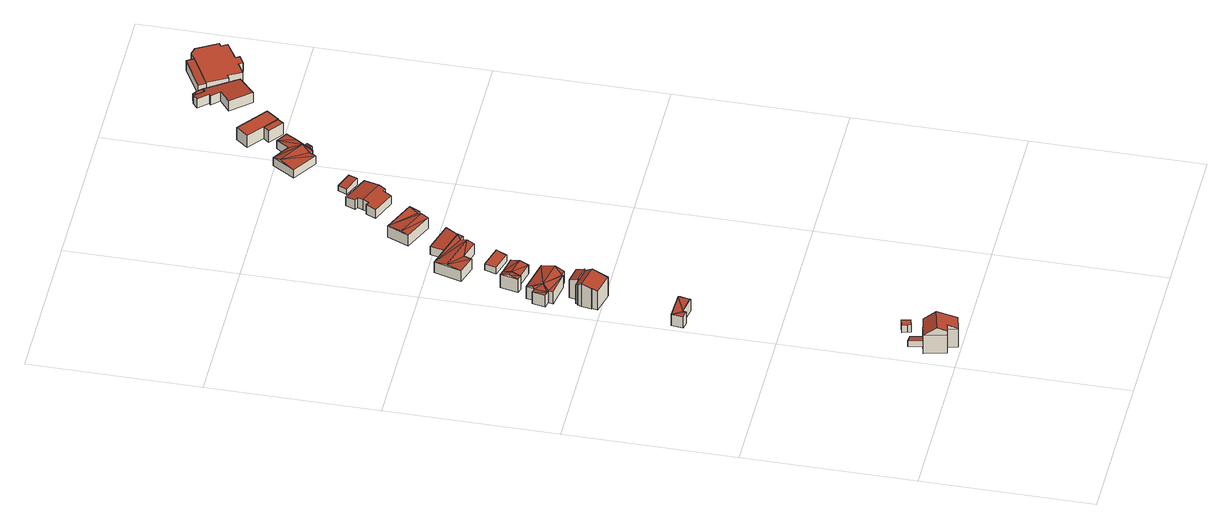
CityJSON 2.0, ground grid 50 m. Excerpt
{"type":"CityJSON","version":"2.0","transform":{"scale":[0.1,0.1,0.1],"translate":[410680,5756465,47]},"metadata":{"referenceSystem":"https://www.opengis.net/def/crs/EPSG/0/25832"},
"CityObjects":{
"building1":{"type":"Building","attributes":{"Gemeindeschluessel":"05515000","Geometrietyp2DReferenz":"3000","function":"31001_1310","roofType":"2100","measuredHeight":2.14},"geometry":[{"type":"Solid","lod":"2","boundaries":[[[[0,1,2,3]],[[4,5,1,0]],[[6,7,5,4]],[[8,9,7,6]],[[3,2,9,8]],[[6,4,0,3,8]],[[1,5,7,9,2]]]],"semantics":{"surfaces":[{"type":"WallSurface"},{"type":"RoofSurface"},{"type":"GroundSurface"}],"values":[[0,0,0,0,0,1,2]]}}]},
"building2":{"type":"Building","attributes":{"Gemeindeschluessel":"05515000","Geometrietyp2DReferenz":"3000","function":"31001_1310","roofType":"5000","measuredHeight":9.01},"address":[{"country":"Germany","locality":"Münster","thoroughfareNumber":"64a","thoroughfareName":"Laerer Werseufer"}],"geometry":[{"type":"Solid","lod":"2","boundaries":[[[[10,11,12,13]],[[14,15,11,10]],[[16,17,15,14]],[[18,19,17,16]],[[20,21,19,18]],[[22,23,21,20]],[[24,25,23,22]],[[26,27,25,24]],[[13,12,27,26]],[[28,29,30,31,32,33]],[[34,35,26,24,22,30,29]],[[35,13,26]],[[35,34,10,13]],[[34,29,28,14,10]],[[32,31,20,18]],[[33,32,18,16]],[[31,30,22,20]],[[28,33,16,14]],[[11,15,17,19,21,23,25,27,12]]]],"semantics":{"surfaces":[{"type":"WallSurface"},{"type":"RoofSurface"},{"type":"GroundSurface"}],"values":[[0,0,0,0,0,0,0,0,0,1,1,0,0,0,0,0,0,0,2]]}}]},
"building3":{"type":"Building","attributes":{"Gemeindeschluessel":"05515000","Geometrietyp2DReferenz":"3000","function":"31001_2500","roofType":"1000","measuredHeight":2.51},"address":[{"country":"Germany","locality":"Münster","thoroughfareNumber":"64b","thoroughfareName":"Laerer Werseufer"}],"geometry":[{"type":"Solid","lod":"2","boundaries":[[[[36,37,38,39]],[[40,41,37,36]],[[42,43,41,40]],[[44,45,43,42]],[[39,38,45,44]],[[42,40,36,39,44]],[[37,41,43,45,38]]]],"semantics":{"surfaces":[{"type":"WallSurface"},{"type":"RoofSurface"},{"type":"GroundSurface"}],"values":[[0,0,0,0,0,1,2]]}}]},
"building4":{"type":"Building","attributes":{"Gemeindeschluessel":"05515000","Geometrietyp2DReferenz":"3000","function":"51009_1611","roofType":"5000","measuredHeight":4.94},"geometry":[{"type":"Solid","lod":"2","boundaries":[[[[46,47,48,49]],[[50,51,47,46]],[[52,53,51,50]],[[54,55,53,52]],[[56,57,55,54]],[[49,48,57,56]],[[52,50,58]],[[58,59,52]],[[54,59,58]],[[54,58,46]],[[56,54,46]],[[46,49,56]],[[46,58,50]],[[52,59,54]],[[47,51,53,55,57,48]]]],"semantics":{"surfaces":[{"type":"WallSurface"},{"type":"RoofSurface"},{"type":"GroundSurface"}],"values":[[0,0,0,0,0,0,1,1,1,1,1,1,0,0,2]]}}]},
"building5":{"type":"Building","attributes":{"Gemeindeschluessel":"05515000","Geometrietyp2DReferenz":"3000","function":"31001_1310"},"address":[{"country":"Germany","locality":"Münster","thoroughfareNumber":"74","thoroughfareName":"Laerer Werseufer"}],"children":["building5-1","building5-2"]},
"building5-1":{"type":"BuildingPart","attributes":{"roofType":"2100","measuredHeight":7.19},"parents":["building5"],"geometry":[{"type":"Solid","lod":"2","boundaries":[[[[60,61,62,63,64]],[[65,66,67,68,69]],[[64,63,66,65]],[[69,60,64,65]],[[62,67,66,63]],[[61,60,69,68]],[[67,62,61,68]]]],"semantics":{"surfaces":[{"type":"WallSurface"},{"type":"RoofSurface"},{"type":"GroundSurface"},{"type":"ClosureSurface"}],"values":[[0,0,0,1,2,0,3]]}}]},
"building5-2":{"type":"BuildingPart","attributes":{"roofType":"3100","measuredHeight":7.97},"parents":["building5"],"geometry":[{"type":"Solid","lod":"2","boundaries":[[[[68,67,70,71]],[[72,73,62,61]],[[74,75,73,72]],[[76,77,75,74]],[[78,79,77,76]],[[80,81,79,78]],[[82,83,81,80]],[[84,85,83,82]],[[86,87,85,84]],[[71,70,87,86]],[[80,78,76,74,72,82]],[[61,68,71,86,84,82,72]],[[67,62,73,75,77,79,81,83,85,87,70]],[[62,67,68,61]]]],"semantics":{"surfaces":[{"type":"WallSurface"},{"type":"RoofSurface"},{"type":"GroundSurface"},{"type":"ClosureSurface"}],"values":[[0,0,0,0,0,0,0,0,0,0,1,1,2,3]]}}]},
"building6":{"type":"Building","attributes":{"Gemeindeschluessel":"05515000","Geometrietyp2DReferenz":"3000","function":"31001_1310","roofType":"5000","measuredHeight":5.29},"address":[{"country":"Germany","locality":"Münster","thoroughfareNumber":"76","thoroughfareName":"Laerer Werseufer"}],"geometry":[{"type":"Solid","lod":"2","boundaries":[[[[88,89,90,91]],[[92,93,89,88]],[[94,95,93,92]],[[96,97,95,94]],[[98,99,97,96]],[[100,101,99,98]],[[102,103,101,100]],[[104,105,103,102]],[[106,107,105,104]],[[91,90,107,106]],[[108,109,98]],[[110,108,98]],[[110,98,96]],[[96,94,110]],[[110,92,108]],[[106,104,111]],[[106,111,108]],[[91,106,108]],[[91,108,92]],[[92,88,91]],[[108,111,102]],[[108,102,100]],[[100,109,108]],[[92,110,94]],[[98,109,100]],[[102,111,104]],[[89,93,95,97,99,101,103,105,107,90]]]],"semantics":{"surfaces":[{"type":"WallSurface"},{"type":"RoofSurface"},{"type":"GroundSurface"}],"values":[[0,0,0,0,0,0,0,0,0,0,1,1,1,1,1,1,1,1,1,1,1,1,1,0,0,0,2]]}}]},
"building7":{"type":"Building","attributes":{"Gemeindeschluessel":"05515000","Geometrietyp2DReferenz":"3000","function":"51009_1610","roofType":"3100","measuredHeight":5.37},"geometry":[{"type":"Solid","lod":"2","boundaries":[[[[112,113,114,115]],[[116,117,113,112]],[[118,119,117,116]],[[115,114,119,118]],[[112,120,116]],[[118,121,115]],[[115,121,120]],[[120,112,115]],[[121,118,116]],[[116,120,121]],[[113,117,119,114]]]],"semantics":{"surfaces":[{"type":"WallSurface"},{"type":"RoofSurface"},{"type":"GroundSurface"}],"values":[[0,0,0,0,0,0,1,1,1,1,2]]}}]},
"building8":{"type":"Building","attributes":{"Gemeindeschluessel":"05515000","Geometrietyp2DReferenz":"3000","function":"31001_1310","roofType":"3100","measuredHeight":3.73},"address":[{"country":"Germany","locality":"Münster","thoroughfareNumber":"78","thoroughfareName":"Laerer Werseufer"}],"geometry":[{"type":"Solid","lod":"2","boundaries":[[[[122,123,124,118]],[[125,126,123,122]],[[115,127,126,125]],[[118,124,127,115]],[[122,128,125]],[[115,121,118]],[[128,122,118]],[[118,121,128]],[[125,128,121]],[[121,115,125]],[[123,126,127,124]]]],"semantics":{"surfaces":[{"type":"WallSurface"},{"type":"RoofSurface"},{"type":"GroundSurface"}],"values":[[0,0,0,0,0,0,1,1,1,1,2]]}}]},
"building9":{"type":"Building","attributes":{"Gemeindeschluessel":"05515000","Geometrietyp2DReferenz":"3000","function":"31001_2460","roofType":"1000","measuredHeight":2.26},"geometry":[{"type":"Solid","lod":"2","boundaries":[[[[129,130,131,132]],[[133,134,130,129]],[[135,136,134,133]],[[132,131,136,135]],[[133,129,132,135]],[[130,134,136,131]]]],"semantics":{"surfaces":[{"type":"WallSurface"},{"type":"RoofSurface"},{"type":"GroundSurface"}],"values":[[0,0,0,0,1,2]]}}]},
"building10":{"type":"Building","attributes":{"Gemeindeschluessel":"05515000","Geometrietyp2DReferenz":"3000","function":"31001_1310","roofType":"5000","measuredHeight":4.21},"address":[{"country":"Germany","locality":"Münster","thoroughfareNumber":"80","thoroughfareName":"Laerer Werseufer"}],"geometry":[{"type":"Solid","lod":"2","boundaries":[[[[137,138,139,140]],[[141,142,138,137]],[[143,144,142,141]],[[145,146,144,143]],[[147,148,146,145]],[[149,150,148,147]],[[151,152,150,149]],[[140,139,152,151]],[[141,137,140]],[[141,140,151]],[[153,141,151]],[[151,154,153]],[[145,143,153]],[[145,153,154]],[[147,145,154]],[[154,149,147]],[[149,154,151]],[[141,153,143]],[[138,142,144,146,148,150,152,139]]]],"semantics":{"surfaces":[{"type":"WallSurface"},{"type":"RoofSurface"},{"type":"GroundSurface"}],"values":[[0,0,0,0,0,0,0,0,1,1,1,1,1,1,1,1,0,0,2]]}}]},
"building11":{"type":"Building","attributes":{"Gemeindeschluessel":"05515000","Geometrietyp2DReferenz":"3000","function":"31001_2460","roofType":"2100","measuredHeight":3.05},"geometry":[{"type":"Solid","lod":"2","boundaries":[[[[155,156,157,158]],[[159,160,156,155]],[[161,162,160,159]],[[158,157,162,161]],[[159,155,158,161]],[[156,160,162,157]]]],"semantics":{"surfaces":[{"type":"WallSurface"},{"type":"RoofSurface"},{"type":"GroundSurface"}],"values":[[0,0,0,0,1,2]]}}]},
"building12":{"type":"Building","attributes":{"Gemeindeschluessel":"05515000","Geometrietyp2DReferenz":"3000","function":"31001_1310","roofType":"5000","measuredHeight":4.22},"address":[{"country":"Germany","locality":"Münster","thoroughfareNumber":"82","thoroughfareName":"Laerer Werseufer"}],"geometry":[{"type":"Solid","lod":"2","boundaries":[[[[163,164,165,166]],[[167,168,164,163]],[[169,170,168,167]],[[171,172,170,169]],[[173,174,172,171]],[[166,165,174,173]],[[173,171,169]],[[173,169,167]],[[175,173,167]],[[167,176,175]],[[166,175,176]],[[176,163,166]],[[163,176,167]],[[173,175,166]],[[164,168,170,172,174,165]]]],"semantics":{"surfaces":[{"type":"WallSurface"},{"type":"RoofSurface"},{"type":"GroundSurface"}],"values":[[0,0,0,0,0,0,1,1,1,1,1,1,0,0,2]]}}]},
"building13":{"type":"Building","attributes":{"Gemeindeschluessel":"05515000","Geometrietyp2DReferenz":"3000","function":"31001_1310","roofType":"3100","measuredHeight":3.78},"address":[{"country":"Germany","locality":"Münster","thoroughfareNumber":"84","thoroughfareName":"Laerer Werseufer"}],"geometry":[{"type":"Solid","lod":"2","boundaries":[[[[177,178,179,180]],[[181,182,178,177]],[[183,184,182,181]],[[185,186,184,183]],[[187,188,186,185]],[[189,190,188,187]],[[191,192,190,189]],[[193,194,192,191]],[[195,196,194,193]],[[197,198,196,195]],[[199,200,198,197]],[[180,179,200,199]],[[193,191,189,187,185,183,181,195]],[[177,180,199,197,195,181]],[[178,182,184,186,188,190,192,194,196,198,200,179]]]],"semantics":{"surfaces":[{"type":"WallSurface"},{"type":"RoofSurface"},{"type":"GroundSurface"}],"values":[[0,0,0,0,0,0,0,0,0,0,0,0,1,1,2]]}}]},
"building14":{"type":"Building","attributes":{"Gemeindeschluessel":"05515000","Geometrietyp2DReferenz":"3000","function":"31001_2460","roofType":"2100","measuredHeight":2.3},"geometry":[{"type":"Solid","lod":"2","boundaries":[[[[201,202,203,204]],[[205,206,202,201]],[[207,208,206,205]],[[204,203,208,207]],[[205,201,204,207]],[[202,206,208,203]]]],"semantics":{"surfaces":[{"type":"WallSurface"},{"type":"RoofSurface"},{"type":"GroundSurface"}],"values":[[0,0,0,0,1,2]]}}]},
"building15":{"type":"Building","attributes":{"Gemeindeschluessel":"05515000","Geometrietyp2DReferenz":"3000","function":"31001_1310","roofType":"5000","measuredHeight":3.69},"address":[{"country":"Germany","locality":"Münster","thoroughfareNumber":"86","thoroughfareName":"Laerer Werseufer"}],"geometry":[{"type":"Solid","lod":"2","boundaries":[[[[209,210,211,212]],[[213,214,210,209]],[[215,216,214,213]],[[217,218,216,215]],[[219,220,218,217]],[[221,222,220,219]],[[223,224,222,221]],[[225,226,224,223]],[[227,228,226,225]],[[229,230,228,227]],[[231,232,230,229]],[[212,211,232,231]],[[209,233,234]],[[215,209,234]],[[217,215,234]],[[234,235,217]],[[209,215,213]],[[233,212,231]],[[234,233,231]],[[234,231,229]],[[234,229,227]],[[227,236,234]],[[219,235,234]],[[221,219,234]],[[221,234,236]],[[223,221,236]],[[236,225,223]],[[225,236,227]],[[212,233,209]],[[217,235,219]],[[210,214,216,218,220,222,224,226,228,230,232,211]]]],"semantics":{"surfaces":[{"type":"WallSurface"},{"type":"RoofSurface"},{"type":"GroundSurface"}],"values":[[0,0,0,0,0,0,0,0,0,0,0,0,1,1,1,1,1,1,1,1,1,1,1,1,1,1,1,0,0,0,2]]}}]},
"building16":{"type":"Building","attributes":{"Gemeindeschluessel":"05515000","Geometrietyp2DReferenz":"3000","function":"31001_1310"},"address":[{"country":"Germany","locality":"Münster","thoroughfareNumber":"88","thoroughfareName":"Laerer Werseufer"}],"children":["building16-1","building16-2"]},
"building16-1":{"type":"BuildingPart","attributes":{"roofType":"1000","measuredHeight":4.16},"parents":["building16"],"geometry":[{"type":"Solid","lod":"2","boundaries":[[[[237,238,239,240]],[[241,242,238,237]],[[243,244,245,242,241]],[[240,239,246,247,248]],[[243,241,237,240,248]],[[238,242,245,246,239]],[[244,243,248,247]],[[246,245,244,247]]]],"semantics":{"surfaces":[{"type":"WallSurface"},{"type":"RoofSurface"},{"type":"GroundSurface"},{"type":"ClosureSurface"}],"values":[[0,0,0,0,1,2,0,3]]}}]},
"building16-2":{"type":"BuildingPart","attributes":{"roofType":"1000","measuredHeight":4.07},"parents":["building16"],"geometry":[{"type":"Solid","lod":"2","boundaries":[[[[249,250,251,252]],[[247,246,250,249]],[[252,251,245,244]],[[247,249,252,244]],[[250,246,245,251]],[[246,247,244,245]]]],"semantics":{"surfaces":[{"type":"WallSurface"},{"type":"RoofSurface"},{"type":"GroundSurface"},{"type":"ClosureSurface"}],"values":[[0,0,0,1,2,3]]}}]},
"building17":{"type":"Building","attributes":{"Gemeindeschluessel":"05515000","Geometrietyp2DReferenz":"3000","function":"31001_1310","roofType":"2100","measuredHeight":3.51},"address":[{"country":"Germany","locality":"Münster","thoroughfareNumber":"90","thoroughfareName":"Laerer Werseufer"}],"geometry":[{"type":"Solid","lod":"2","boundaries":[[[[253,254,255,256]],[[257,258,254,253]],[[259,260,258,257]],[[261,262,260,259]],[[263,264,262,261]],[[265,266,264,263]],[[267,268,266,265]],[[269,270,268,267]],[[271,272,270,269]],[[273,274,272,271]],[[256,255,274,273]],[[271,269,267,265,263,261,259,257,253,256,273]],[[254,258,260,262,264,266,268,270,272,274,255]]]],"semantics":{"surfaces":[{"type":"WallSurface"},{"type":"RoofSurface"},{"type":"GroundSurface"}],"values":[[0,0,0,0,0,0,0,0,0,0,0,1,2]]}}]},
"building18":{"type":"Building","attributes":{"Gemeindeschluessel":"05515000","Geometrietyp2DReferenz":"3000","function":"31001_1310","roofType":"5000","measuredHeight":3.44},"geometry":[{"type":"Solid","lod":"2","boundaries":[[[[275,276,272,277]],[[278,279,276,275]],[[280,255,279,278]],[[281,274,255,280]],[[277,272,274,281]],[[282,281,280,283]],[[280,278,283]],[[282,283,278,275,284]],[[275,277,284]],[[284,277,281,282]],[[276,279,255,274,272]]]],"semantics":{"surfaces":[{"type":"WallSurface"},{"type":"RoofSurface"},{"type":"GroundSurface"}],"values":[[0,0,0,0,0,1,1,1,1,1,2]]}}]},
"building19":{"type":"Building","attributes":{"Gemeindeschluessel":"05515000","Geometrietyp2DReferenz":"3000","function":"51009_1610","roofType":"2100","measuredHeight":3.61},"geometry":[{"type":"Solid","lod":"2","boundaries":[[[[285,286,287,288]],[[289,290,286,285]],[[291,292,290,289]],[[288,287,292,291]],[[289,285,288,291]],[[286,290,292,287]]]],"semantics":{"surfaces":[{"type":"WallSurface"},{"type":"RoofSurface"},{"type":"GroundSurface"}],"values":[[0,0,0,0,1,2]]}}]},
"building20":{"type":"Building","attributes":{"Gemeindeschluessel":"05515000","Geometrietyp2DReferenz":"3000","function":"31001_1310","roofType":"1000","measuredHeight":3.16},"address":[{"country":"Germany","locality":"Münster","thoroughfareNumber":"92","thoroughfareName":"Laerer Werseufer"},{"country":"Germany","locality":"Münster","thoroughfareNumber":"92a","thoroughfareName":"Laerer Werseufer"}],"geometry":[{"type":"Solid","lod":"2","boundaries":[[[[293,294,295,296]],[[297,298,294,293]],[[299,300,298,297]],[[301,302,300,299]],[[303,304,302,301]],[[305,306,304,303]],[[307,308,306,305]],[[309,310,308,307]],[[311,312,310,309]],[[313,314,312,311]],[[315,316,314,313]],[[317,318,316,315]],[[319,320,318,317]],[[321,322,320,319]],[[296,295,322,321]],[[319,317,315,313,311,309,307,305,303,301,299,297,293,296,321]],[[294,298,300,302,304,306,308,310,312,314,316,318,320,322,295]]]],"semantics":{"surfaces":[{"type":"WallSurface"},{"type":"RoofSurface"},{"type":"GroundSurface"}],"values":[[0,0,0,0,0,0,0,0,0,0,0,0,0,0,0,1,2]]}}]}
},
"vertices":[
[29,138,56],[29,138,35],[38,97,35],[38,97,56],[53,137,53],[53,137,35],[61,101,53],[61,101,35],[60,102,53],[60,102,35],
[96,109,84],[96,109,20],[61,101,20],[61,101,84],[118,16,84],[118,16,20],[73,6,84],[73,6,20],[66,35,84],[66,35,20],[42,30,84],[42,30,20],[26,94,84],[26,94,20],[38,97,84],[38,97,20],[60,102,84],[60,102,20],[118,16,87],[104,73,110],[35,57,110],[42,30,99],[66,35,99],[73,6,87],[96,109,85],[61,101,85],
[89,169,76],[89,169,51],[67,163,51],[67,163,76],[96,143,76],[96,143,51],[74,137,76],[74,137,51],[72,147,76],[72,147,51],
[11,796,55],[11,796,15],[7,762,15],[7,762,55],[91,788,55],[91,788,15],[84,756,55],[84,756,15],[31,767,55],[31,767,15],[29,758,55],[29,758,15],[78,790,65],[75,758,65],
[124,1061,81],[124,1061,76],[124,1061,9],[130,1087,9],[130,1087,71],[81,1096,71],[81,1096,9],[76,1070,9],[76,1070,76],[76,1070,81],
[58,1073,9],[58,1073,76],[119,1039,89],[119,1039,9],[108,993,76],[108,993,9],[43,1008,76],[43,1008,9],[46,1026,81],[46,1026,9],[44,1026,81],[44,1026,9],[50,1054,89],[50,1054,9],[53,1066,81],[53,1066,9],[56,1065,81],[56,1065,9],
[48,1134,48],[48,1134,6],[124,1121,6],[124,1121,48],[51,1148,48],[51,1148,6],[30,1152,48],[30,1152,6],[38,1190,48],[38,1190,6],[52,1187,48],[52,1187,6],[57,1211,48],[57,1211,6],[155,1189,48],[155,1189,6],[142,1123,48],[142,1123,6],[125,1125,48],[125,1125,6],[66,1166,59],[53,1192,55],[42,1149,50],[147,1149,59],
[73,1237,56],[73,1237,9],[88,1233,9],[88,1233,56],[84,1289,56],[84,1289,9],[100,1285,56],[100,1285,9],[79,1263,63],[94,1259,63],
[151,1274,56],[151,1274,26],[100,1285,26],[140,1222,56],[140,1222,26],[88,1233,26],[146,1248,63],
[203,1325,42],[203,1325,20],[137,1344,20],[137,1344,42],[186,1293,42],[186,1293,20],[127,1310,42],[127,1310,20],
[241,1425,42],[241,1425,5],[249,1442,5],[249,1442,42],[227,1429,42],[227,1429,5],[215,1389,42],[215,1389,5],[158,1406,42],[158,1406,5],[151,1383,42],[151,1383,5],[93,1400,42],[93,1400,5],[116,1481,42],[116,1481,5],[222,1410,48],[106,1444,48],
[249,1442,40],[249,1442,9],[274,1480,9],[274,1480,38],[174,1464,40],[174,1464,9],[186,1506,38],[186,1506,9],
[211,1573,45],[211,1573,7],[297,1535,7],[297,1535,45],[239,1637,45],[239,1637,7],[334,1595,45],[334,1595,7],[319,1563,45],[319,1563,7],[311,1567,45],[311,1567,7],[307,1557,49],[221,1595,49],
[424,1740,41],[424,1740,12],[343,1775,12],[343,1775,41],[404,1695,49],[404,1695,12],[395,1675,45],[395,1675,12],[386,1679,45],[386,1679,12],[374,1654,41],[374,1654,12],[305,1684,41],[305,1684,12],[317,1713,46],[317,1713,12],[327,1708,46],[327,1708,12],[334,1725,49],[334,1725,12],[341,1742,46],[341,1742,12],[331,1746,46],[331,1746,12],
[390,1782,30],[390,1782,12],[436,1763,12],[436,1763,35],[401,1808,30],[401,1808,12],[446,1788,35],[446,1788,12],
[543,1932,39],[543,1932,10],[580,1990,10],[580,1990,39],[552,1927,39],[552,1927,10],[541,1910,39],[541,1910,10],[532,1916,39],[532,1916,10],[525,1906,39],[525,1906,10],[515,1912,39],[515,1912,10],[504,1893,39],[504,1893,10],[432,1939,39],[432,1939,10],[473,2005,39],[473,2005,10],[523,1974,39],[523,1974,10],[547,2011,39],[547,2011,10],[560,1959,41],[535,1936,47],[530,1914,43],[460,1983,47],
[565,2126,51],[565,2126,9],[538,2091,9],[538,2091,51],[652,2059,51],[652,2059,9],[624,2023,51],[624,2023,50],[624,2023,9],[583,2055,9],[583,2055,50],[583,2055,51],
[570,2038,50],[570,2038,9],[611,2006,9],[611,2006,50],
[786,2162,40],[786,2162,10],[725,2251,10],[725,2251,40],[729,2114,45],[729,2114,10],[681,2172,45],[681,2172,10],[717,2203,42],[717,2203,10],[695,2226,42],[695,2226,10],[700,2231,42],[700,2231,10],[675,2260,42],[675,2260,10],[691,2274,40],[691,2274,10],[694,2270,40],[694,2270,10],[716,2245,40],[716,2245,10],
[705,2279,33],[705,2279,10],[694,2270,33],[727,2253,33],[727,2253,10],[725,2251,33],[716,2245,33],[717,2254,44],[723,2253,37],[704,2269,44],
[827,2322,46],[827,2322,10],[736,2269,10],[736,2269,40],[839,2302,46],[839,2302,10],[748,2249,40],[748,2249,10],
[812,2161,43],[812,2161,12],[845,2180,12],[845,2180,43],[791,2199,43],[791,2199,12],[780,2193,43],[780,2193,12],[748,2249,43],[748,2249,12],[839,2302,43],[839,2302,12],[840,2301,43],[840,2301,12],[864,2315,43],[864,2315,12],[885,2310,43],[885,2310,12],[921,2249,43],[921,2249,12],[911,2243,43],[911,2243,12],[922,2225,43],[922,2225,12],[870,2194,43],[870,2194,12],[877,2182,43],[877,2182,12],[852,2168,43],[852,2168,12]
]}
